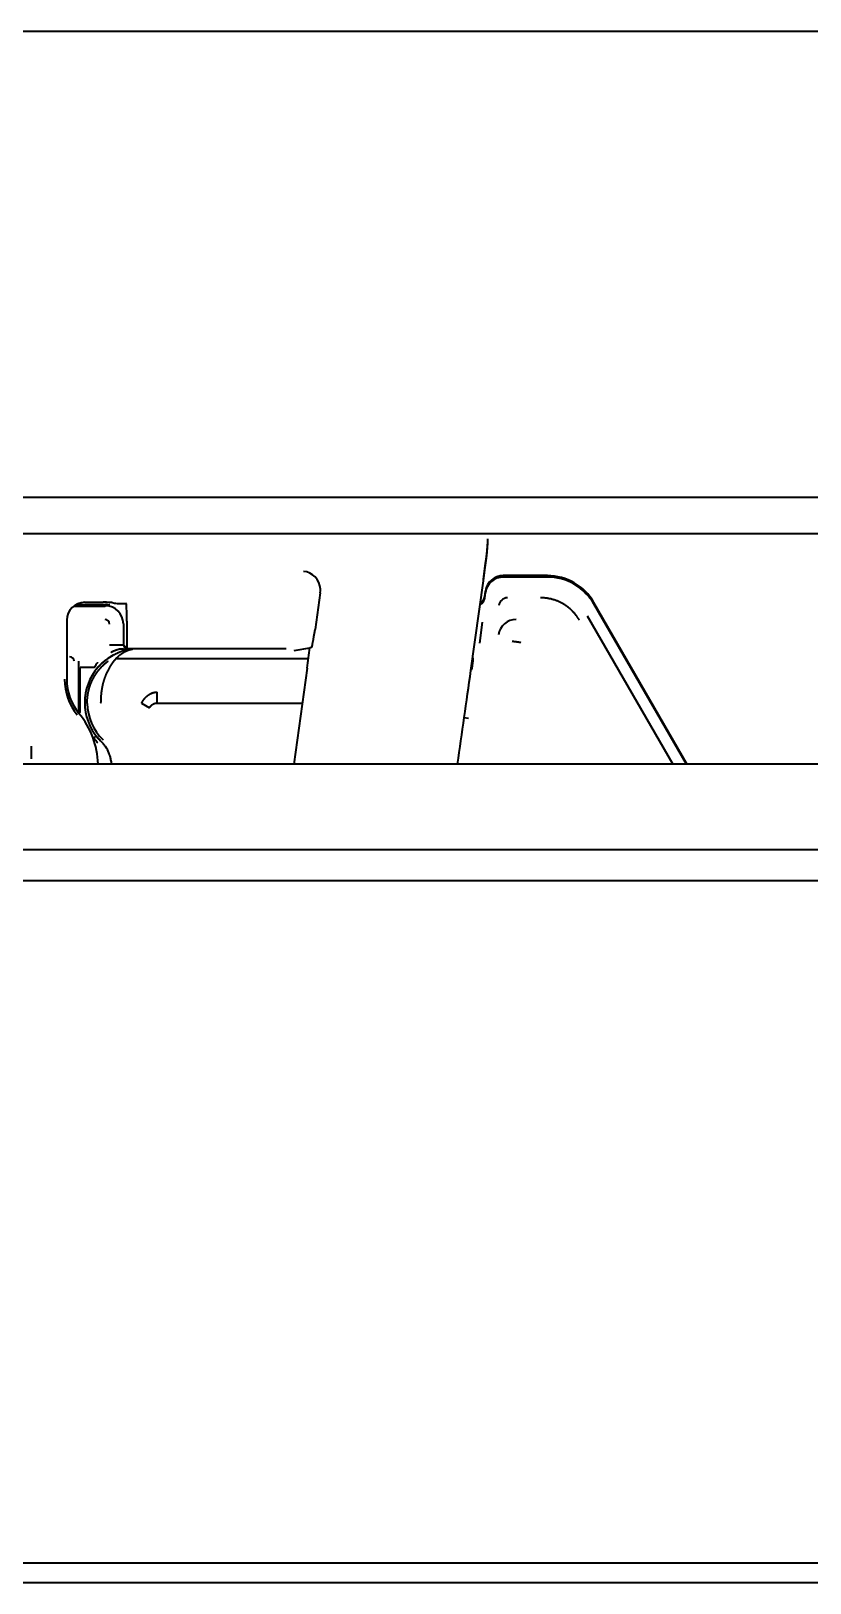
# Model space of a CAD drawing. Header units: inches. Extents: x 786 to 5593, y 691 to 5453.
# Drawn here: x 3640.2 to 3683.6, y 5282.5 to 5369 of the extents above; entities that cross this region are included whole.
import ezdxf

# ---------------------------------------------------------------- set-up
doc = ezdxf.new("R2010")
doc.units = ezdxf.units.IN
doc.layers.add('1', color=7, linetype='Continuous', true_color=0xffffff)
doc.layers.add('4', color=7, linetype='Continuous', true_color=0xffffff)

msp = doc.modelspace()

# ---------------------------------------------------------------- linework, layer by layer
at = {"layer": '1', "color": 7, "linetype": 'Continuous', "lineweight": 35}
for p, q in [((3593.788, 5369.042), (4057.692, 5369.042)), ((4053.46, 5343.042), (3598.02, 5343.042)), ((3595.608, 5341.042), (4055.871, 5341.042)), ((3664.749, 5333.397), (3665.453, 5338.405)), ((3669.009, 5338.69), (3666.554, 5338.69)), ((3669.009, 5338.609), (3666.554, 5338.609)), ((3656.356, 5337.74), (3656.067, 5335.684)), ((3665.52, 5337.52), (3665.564, 5337.829)), ((3665.52, 5337.439), (3665.564, 5337.748)), ((3642.647, 5337.009), (3644.39, 5337.009)), ((3642.777, 5337.09), (3644.39, 5337.09)), ((3643.24, 5337.203), (3644.265, 5337.203)), ((3644.765, 5337.195), (3644.898, 5337.151)), ((3645.398, 5337.142), (3645.547, 5337.142)), ((3676.804, 5328.187), (3671.605, 5337.191)), ((3676.757, 5328.187), (3671.605, 5337.11)), ((3642.24, 5336.203), (3642.24, 5332.914)), ((3645.39, 5336.01), (3645.39, 5334.859)), ((3645.59, 5336.16), (3645.59, 5334.614)), ((3665.385, 5336.102), (3665.221, 5334.935)), ((3644.981, 5334.073), (3655.706, 5334.073)), ((3654.468, 5334.609), (3645.64, 5334.609)), ((3654.898, 5334.526), (3655.78, 5334.668)), ((3655.874, 5334.684), (3655.78, 5334.668)), ((3664.844, 5334.073), (3664.883, 5334.073)), ((3642.898, 5333.917), (3642.898, 5331.039)), ((3655.633, 5333.535), (3654.881, 5328.187)), ((3664.749, 5333.397), (3664.749, 5333.397)), ((3456.24, 5283.676), (4195.24, 5283.676)), ((4189.24, 5282.549), (3461.74, 5282.549))]:
    msp.add_line(p, q, dxfattribs=at)
for centre, radius, start, end in [((3646.24, 5331.609), 3, 118.34666, 138.94064), ((3646.24, 5331.609), 3, 138.94064, 221.05936), ((3645.24, 5332.914), 3.127, 180, 219.26803), ((3645.24, 5332.914), 3, 180, 219.26803), ((3639.24, 5328.009), 4.75, 2.14347, 39.26803), ((3646.24, 5331.609), 3, 221.05936, 225.57336)]:
    msp.add_arc(centre, radius, start, end, dxfattribs=at)
for centre, major_axis, ratio, start_param, end_param in [((3665.373, 5338.486), (-0.317, -2.25), 0.03458, 1.575662, 3.146458), ((3665.373, 5338.405), (-0.317, -2.25), 0.03458, 1.575662, 3.146458), ((3655.424, 5337.929), (0.353, -0.945), 0.923303, 1.238396, 2.756833), ((3666.554, 5337.689), (0.342, -0.94), 0.99931, 2.792529, 4.223191), ((3666.554, 5337.608), (0.342, -0.94), 0.99931, 2.792529, 4.223191), ((3669.007, 5335.688), (1.501, 2.6), 0.999188, 5.759938, 6.806432), ((3669.007, 5335.607), (1.501, 2.6), 0.999188, 5.759938, 6.806432), ((3655.364, 5337.877), (0.757, 0.658), 0.996825, 5.429549, 5.618385), ((3643.24, 5336.203), (0.447, -0.895), 0.99981, 2.678052, 4.248696), ((3644.265, 5337.195), (0.5, 0), 0.017455, 0.05236, 1.570796), ((3644.389, 5336.008), (0.708, 0.708), 0.998783, 5.498396, 7.067974), ((3645.398, 5337.151), (0.5, 0), 0.017455, 3.193953, 4.712389), ((3645.537, 5336.16), (0, -1), 0.052408, 1.570796, 3.124139), ((3665.025, 5337.509), (0.171, -0.47), 0.99931, 0.151377, 1.081598), ((3665.025, 5337.59), (0.171, -0.47), 0.99931, 0.179856, 1.081598), ((3645.64, 5334.94), (0.177, 0.177), 0.998783, 2.356803, 3.725721), ((3656.014, 5335.684), (-0.141, -1), 0.051895, 0.01604, 1.57811), ((3645.64, 5334.859), (0.177, 0.177), 0.998783, 2.356803, 3.926382), ((3655.474, 5333.535), (-0.423, -3), 0.051895, 1.57811, 1.965445), ((3661.249, 5333.397), (-13.966, -99.249), 0.03458, 1.523136, 1.575662)]:
    msp.add_ellipse(centre, major_axis=major_axis, ratio=ratio, start_param=start_param, end_param=end_param, dxfattribs=at)
for points, knots in [([(3645.621, 5334.549), (3645.612, 5334.547), (3645.604, 5334.545), (3645.587, 5334.541), (3645.58, 5334.54), (3645.557, 5334.534), (3645.542, 5334.531), (3645.513, 5334.523), (3645.499, 5334.519), (3645.47, 5334.512), (3645.456, 5334.508), (3645.412, 5334.495), (3645.382, 5334.486), (3645.336, 5334.472), (3645.32, 5334.466), (3645.288, 5334.456), (3645.271, 5334.45), (3645.221, 5334.432), (3645.17, 5334.413), (3645.116, 5334.391), (3645.079, 5334.376), (3645.061, 5334.368), (3645.004, 5334.343), (3644.967, 5334.326), (3644.891, 5334.289), (3644.853, 5334.27), (3644.815, 5334.249)], [0, 0, 0, 0, 0.03125, 0.03125, 0.0625, 0.0625, 0.125, 0.125, 0.1875, 0.1875, 0.25, 0.25, 0.375, 0.375, 0.4375, 0.4375, 0.5, 0.5, 0.625, 0.6875, 0.6875, 0.75, 0.75, 0.875, 0.875, 1, 1, 1, 1]), ([(3645.767, 5334.577), (3645.791, 5334.581), (3645.814, 5334.584), (3645.861, 5334.588), (3645.885, 5334.59), (3645.909, 5334.591)], [0, 0, 0, 0, 0.5, 0.5, 1, 1, 1, 1]), ([(3642.988, 5331.153), (3642.989, 5331.214), (3642.989, 5331.275), (3642.99, 5331.418), (3642.99, 5331.501), (3642.99, 5331.626), (3642.99, 5331.668), (3642.99, 5331.731), (3642.99, 5331.752), (3642.99, 5331.794), (3642.99, 5331.816), (3642.989, 5331.921), (3642.989, 5332.005), (3642.988, 5332.17), (3642.987, 5332.253), (3642.985, 5332.417), (3642.985, 5332.499), (3642.983, 5332.663), (3642.982, 5332.745), (3642.981, 5332.909), (3642.981, 5332.992), (3642.98, 5333.158), (3642.979, 5333.241), (3642.979, 5333.409), (3642.978, 5333.494), (3642.978, 5333.579)], [0, 0, 0, 0, 0.077183, 0.077183, 0.179719, 0.179719, 0.230986, 0.230986, 0.25662, 0.25662, 0.282254, 0.282254, 0.384789, 0.384789, 0.487324, 0.487324, 0.589859, 0.589859, 0.692394, 0.692394, 0.79493, 0.79493, 0.897465, 0.897465, 1, 1, 1, 1]), ([(3640.259, 5329.182), (3640.259, 5329.16), (3640.26, 5329.136), (3640.26, 5329.085), (3640.26, 5329.059), (3640.26, 5328.978), (3640.261, 5328.921), (3640.261, 5328.831), (3640.261, 5328.8), (3640.261, 5328.738), (3640.261, 5328.707), (3640.262, 5328.612), (3640.262, 5328.548), (3640.262, 5328.483)], [0, 0, 0, 0, 0.123384, 0.123384, 0.248615, 0.248615, 0.499076, 0.499076, 0.624307, 0.624307, 0.749538, 0.749538, 1, 1, 1, 1]), ([(3644.734, 5328.188), (3644.728, 5328.27), (3644.717, 5328.352), (3644.688, 5328.497), (3644.671, 5328.561), (3644.647, 5328.641), (3644.642, 5328.656), (3644.631, 5328.688), (3644.626, 5328.704), (3644.609, 5328.751), (3644.597, 5328.782), (3644.533, 5328.935), (3644.47, 5329.051), (3644.377, 5329.187), (3644.358, 5329.214), (3644.318, 5329.268), (3644.297, 5329.294), (3644.233, 5329.371), (3644.188, 5329.42), (3644.14, 5329.466)], [0, 0, 0, 0, 0.172143, 0.172143, 0.310119, 0.310119, 0.344613, 0.344613, 0.379107, 0.379107, 0.448095, 0.448095, 0.724048, 0.724048, 0.793036, 0.793036, 0.862024, 0.862024, 1, 1, 1, 1])]:
    msp.add_open_spline(points, degree=3, knots=knots, dxfattribs=at)
at = {"layer": '4', "color": 7, "linetype": 'Continuous', "lineweight": 35}
for p, q in [((3669.009, 5338.69), (3666.554, 5338.69)), ((3669.009, 5338.609), (3666.554, 5338.609)), ((3665.52, 5337.52), (3665.564, 5337.829)), ((3665.52, 5337.439), (3665.564, 5337.748)), ((3642.623, 5336.991), (3644.372, 5336.991)), ((3642.647, 5337.009), (3644.39, 5337.009)), ((3642.744, 5337.072), (3644.372, 5337.072)), ((3642.777, 5337.09), (3644.39, 5337.09)), ((3676.804, 5328.187), (3671.605, 5337.191)), ((3676.757, 5328.187), (3671.605, 5337.11)), ((3645.39, 5336.01), (3645.39, 5334.859)), ((3665.385, 5336.102), (3665.221, 5334.935)), ((3671.227, 5336.454), (3676, 5328.187)), ((3644.622, 5334.84), (3645.371, 5334.84)), ((3654.468, 5334.609), (3645.64, 5334.609)), ((3643.763, 5333.579), (3642.978, 5333.579)), ((3646.409, 5331.575), (3646.842, 5331.324)), ((3647.276, 5331.573), (3647.276, 5332.197)), ((3655.357, 5331.573), (3647.276, 5331.573)), ((3664.609, 5330.733), (3664.378, 5330.766)), ((3643.702, 5329.638), (3643.76, 5329.638)), ((3791.584, 5328.187), (3468.49, 5328.187)), ((3468.474, 5323.426), (4183.006, 5323.426)), ((3468.474, 5323.426), (4183.006, 5323.426)), ((4184.867, 5321.676), (3466.613, 5321.676)), ((4184.867, 5321.676), (3466.613, 5321.676))]:
    msp.add_line(p, q, dxfattribs=at)
for centre, radius, start, end in [((3667.277, 5335.25), 1, 89.99778, 172.00222), ((3646.24, 5331.609), 2.998, 118.47936, 135.01459), ((3646.24, 5331.609), 2.862, 180.92397, 226.25012)]:
    msp.add_arc(centre, radius, start, end, dxfattribs=at)
for centre, major_axis, ratio, start_param, end_param in [((3666.554, 5337.689), (0.342, -0.94), 0.99931, 2.792529, 4.223191), ((3666.554, 5337.608), (0.342, -0.94), 0.99931, 2.792529, 4.223191), ((3669.007, 5335.688), (1.501, 2.6), 0.999188, 5.759938, 6.806432), ((3669.007, 5335.607), (1.501, 2.6), 0.999188, 5.759938, 6.806432), ((3644.389, 5336.089), (0.708, 0.708), 0.998783, 0.533534, 0.784789), ((3665.025, 5337.509), (0.171, -0.47), 0.99931, 0.151377, 1.081598), ((3665.025, 5337.59), (0.171, -0.47), 0.99931, 0.179856, 1.081598), ((3666.793, 5336.954), (-0.171, 0.47), 0.99931, 5.934122, 7.364783), ((3644.372, 5335.991), (0.177, 0.177), 0.998783, 5.498396, 7.067974), ((3642.398, 5333.917), (-0.177, -0.177), 0.998783, 2.356803, 3.926382), ((3646.24, 5332.811), (0, -1.812), 0.96827, 3.331502, 3.941795)]:
    msp.add_ellipse(centre, major_axis=major_axis, ratio=ratio, start_param=start_param, end_param=end_param, dxfattribs=at)
msp.add_open_spline([(3670.794, 5336.205), (3670.63, 5336.489), (3670.165, 5336.954), (3669.595, 5337.283), (3668.96, 5337.454), (3668.63, 5337.454)], degree=2, dxfattribs=at)
for points, degree, knots in [([(3667.536, 5334.953), (3667.504, 5334.958), (3667.472, 5334.962), (3667.409, 5334.971), (3667.378, 5334.975), (3667.318, 5334.984), (3667.29, 5334.988), (3667.236, 5334.995), (3667.211, 5334.999), (3667.166, 5335.005), (3667.145, 5335.008), (3667.109, 5335.013), (3667.093, 5335.015), (3667.068, 5335.019), (3667.058, 5335.02), (3667.045, 5335.022), (3667.041, 5335.023), (3667.041, 5335.023)], 3, [0, 0, 0, 0, 0.125, 0.125, 0.25, 0.25, 0.375, 0.375, 0.5, 0.5, 0.625, 0.625, 0.75, 0.75, 0.875, 0.875, 1, 1, 1, 1]), ([(3644.981, 5334.073), (3644.981, 5334.073), (3644.981, 5334.073), (3644.98, 5334.072), (3644.979, 5334.07), (3644.978, 5334.069), (3644.976, 5334.067), (3644.975, 5334.066), (3644.973, 5334.064), (3644.971, 5334.061), (3644.969, 5334.059), (3644.966, 5334.056), (3644.964, 5334.053), (3644.961, 5334.05), (3644.958, 5334.047), (3644.955, 5334.043), (3644.952, 5334.04), (3644.948, 5334.036), (3644.944, 5334.031), (3644.94, 5334.027), (3644.936, 5334.022), (3644.932, 5334.017), (3644.928, 5334.012), (3644.923, 5334.006), (3644.918, 5334), (3644.913, 5333.994), (3644.907, 5333.988), (3644.902, 5333.981), (3644.896, 5333.974), (3644.89, 5333.967), (3644.884, 5333.959), (3644.878, 5333.951), (3644.871, 5333.943), (3644.865, 5333.934), (3644.858, 5333.926), (3644.851, 5333.916), (3644.843, 5333.907), (3644.836, 5333.897), (3644.828, 5333.887), (3644.82, 5333.877), (3644.812, 5333.866), (3644.8, 5333.849), (3644.784, 5333.827), (3644.763, 5333.797), (3644.742, 5333.765), (3644.72, 5333.732), (3644.699, 5333.698), (3644.676, 5333.662), (3644.654, 5333.624), (3644.631, 5333.585), (3644.608, 5333.545), (3644.585, 5333.503), (3644.561, 5333.46), (3644.537, 5333.415), (3644.513, 5333.369), (3644.491, 5333.327), (3644.472, 5333.29), (3644.457, 5333.259), (3644.441, 5333.226), (3644.427, 5333.193), (3644.412, 5333.16), (3644.398, 5333.127), (3644.384, 5333.093), (3644.371, 5333.058), (3644.358, 5333.023), (3644.345, 5332.988), (3644.333, 5332.953), (3644.321, 5332.917), (3644.309, 5332.88), (3644.298, 5332.844), (3644.287, 5332.807), (3644.276, 5332.77), (3644.266, 5332.732), (3644.256, 5332.695), (3644.247, 5332.656), (3644.238, 5332.618), (3644.229, 5332.58), (3644.22, 5332.541), (3644.212, 5332.502), (3644.205, 5332.463), (3644.197, 5332.424), (3644.191, 5332.384), (3644.184, 5332.344), (3644.178, 5332.305), (3644.172, 5332.265), (3644.166, 5332.224), (3644.161, 5332.184), (3644.156, 5332.144), (3644.152, 5332.104), (3644.148, 5332.063), (3644.144, 5332.022), (3644.141, 5331.982), (3644.138, 5331.941), (3644.135, 5331.9), (3644.133, 5331.86), (3644.131, 5331.819), (3644.13, 5331.778), (3644.129, 5331.737), (3644.128, 5331.697), (3644.127, 5331.656), (3644.127, 5331.615), (3644.127, 5331.588), (3644.128, 5331.575)], 3, [0, 0, 0, 0, 0.005326, 0.010694, 0.016106, 0.021562, 0.027062, 0.032607, 0.038196, 0.043831, 0.049511, 0.055238, 0.061011, 0.066831, 0.072698, 0.078612, 0.084574, 0.090585, 0.096644, 0.102751, 0.108908, 0.115114, 0.121369, 0.127674, 0.13403, 0.140436, 0.146892, 0.1534, 0.159958, 0.166568, 0.17323, 0.179943, 0.186708, 0.193526, 0.200396, 0.207319, 0.214295, 0.221324, 0.228406, 0.235542, 0.242731, 0.249975, 0.267656, 0.28536, 0.303089, 0.320842, 0.338619, 0.356422, 0.37425, 0.392104, 0.409984, 0.42789, 0.445822, 0.463782, 0.481769, 0.499784, 0.511501, 0.523171, 0.534795, 0.546374, 0.557908, 0.569397, 0.580843, 0.592246, 0.603606, 0.614924, 0.6262, 0.637436, 0.648632, 0.659788, 0.670905, 0.681984, 0.693026, 0.70403, 0.714998, 0.725931, 0.736829, 0.747692, 0.758522, 0.769318, 0.780083, 0.790816, 0.801519, 0.812191, 0.822834, 0.833448, 0.844034, 0.854594, 0.865126, 0.875634, 0.886116, 0.896574, 0.907009, 0.917421, 0.927812, 0.938181, 0.94853, 0.95886, 0.969171, 0.979464, 0.98974, 1, 1, 1, 1]), ([(3644.717, 5334.421), (3644.717, 5334.421), (3644.716, 5334.422), (3644.716, 5334.423), (3644.717, 5334.424), (3644.717, 5334.424), (3644.718, 5334.426), (3644.719, 5334.427), (3644.72, 5334.428), (3644.721, 5334.429), (3644.723, 5334.43), (3644.724, 5334.432), (3644.726, 5334.433), (3644.729, 5334.435), (3644.731, 5334.436), (3644.734, 5334.438), (3644.737, 5334.44), (3644.74, 5334.441), (3644.743, 5334.443), (3644.747, 5334.445), (3644.751, 5334.447), (3644.755, 5334.449), (3644.759, 5334.451), (3644.764, 5334.454), (3644.768, 5334.456), (3644.773, 5334.458), (3644.779, 5334.461), (3644.784, 5334.463), (3644.79, 5334.466), (3644.796, 5334.469), (3644.802, 5334.471), (3644.808, 5334.474), (3644.815, 5334.477), (3644.822, 5334.48), (3644.829, 5334.483), (3644.837, 5334.486), (3644.844, 5334.49), (3644.852, 5334.493), (3644.86, 5334.496), (3644.869, 5334.5), (3644.877, 5334.504), (3644.886, 5334.507), (3644.895, 5334.511), (3644.904, 5334.515), (3644.914, 5334.519), (3644.923, 5334.523), (3644.939, 5334.529), (3644.96, 5334.538), (3644.987, 5334.548), (3645.012, 5334.557), (3645.036, 5334.565), (3645.059, 5334.573), (3645.081, 5334.58), (3645.102, 5334.585), (3645.121, 5334.591), (3645.141, 5334.595), (3645.16, 5334.6), (3645.179, 5334.603), (3645.198, 5334.606), (3645.215, 5334.609), (3645.232, 5334.611), (3645.248, 5334.612), (3645.264, 5334.613), (3645.279, 5334.613), (3645.293, 5334.613), (3645.307, 5334.613), (3645.321, 5334.612), (3645.334, 5334.611), (3645.346, 5334.61), (3645.358, 5334.608), (3645.37, 5334.606), (3645.382, 5334.604), (3645.394, 5334.602), (3645.405, 5334.599), (3645.416, 5334.596), (3645.428, 5334.593), (3645.439, 5334.59), (3645.45, 5334.587), (3645.462, 5334.584), (3645.473, 5334.581), (3645.485, 5334.578), (3645.497, 5334.575), (3645.51, 5334.572), (3645.522, 5334.569), (3645.535, 5334.567), (3645.548, 5334.565), (3645.562, 5334.563), (3645.576, 5334.562), (3645.591, 5334.561), (3645.606, 5334.56), (3645.616, 5334.561), (3645.621, 5334.561)], 3, [0, 0, 0, 0, 0.000699, 0.001429, 0.002244, 0.00318, 0.004265, 0.005514, 0.006939, 0.008548, 0.010346, 0.012338, 0.014526, 0.016914, 0.019504, 0.022299, 0.0253, 0.028509, 0.031927, 0.035558, 0.039401, 0.04346, 0.047735, 0.052228, 0.056942, 0.061877, 0.067035, 0.072419, 0.078029, 0.083869, 0.089938, 0.096241, 0.102777, 0.109549, 0.116559, 0.123809, 0.131301, 0.139035, 0.147015, 0.155242, 0.163717, 0.172443, 0.181421, 0.190652, 0.200139, 0.209882, 0.219884, 0.247611, 0.274591, 0.300786, 0.326162, 0.350688, 0.374338, 0.397091, 0.418927, 0.439834, 0.462609, 0.484893, 0.506678, 0.527957, 0.548723, 0.568975, 0.588711, 0.607934, 0.626647, 0.644856, 0.66257, 0.679801, 0.69656, 0.712866, 0.728734, 0.744185, 0.759243, 0.77393, 0.788275, 0.802305, 0.816051, 0.829547, 0.842826, 0.855924, 0.868879, 0.88173, 0.894518, 0.907286, 0.920076, 0.932934, 0.945909, 0.959049, 0.972406, 0.986037, 1, 1, 1, 1]), ([(3645.727, 5334.576), (3645.735, 5334.577), (3645.742, 5334.578), (3645.762, 5334.581), (3645.775, 5334.582), (3645.807, 5334.585), (3645.827, 5334.587), (3645.867, 5334.589), (3645.888, 5334.59), (3645.909, 5334.591)], 3, [0, 0, 0, 0, 0.128205, 0.128205, 0.333333, 0.333333, 0.661538, 0.661538, 1, 1, 1, 1]), ([(3645.909, 5334.591), (3645.892, 5334.59), (3645.875, 5334.589), (3645.841, 5334.586), (3645.825, 5334.585), (3645.798, 5334.581), (3645.788, 5334.58), (3645.771, 5334.577), (3645.765, 5334.576), (3645.759, 5334.575)], 3, [0, 0, 0, 0, 0.338462, 0.338462, 0.666667, 0.666667, 0.871795, 0.871795, 1, 1, 1, 1]), ([(3664.811, 5333.475), (3664.811, 5333.477), (3664.812, 5333.483), (3664.814, 5333.494), (3664.816, 5333.508), (3664.818, 5333.522), (3664.82, 5333.536), (3664.822, 5333.55), (3664.823, 5333.563), (3664.825, 5333.577), (3664.827, 5333.59), (3664.829, 5333.603), (3664.831, 5333.615), (3664.832, 5333.628), (3664.834, 5333.64), (3664.836, 5333.653), (3664.838, 5333.665), (3664.839, 5333.676), (3664.841, 5333.688), (3664.842, 5333.7), (3664.844, 5333.711), (3664.845, 5333.722), (3664.847, 5333.733), (3664.848, 5333.744), (3664.85, 5333.754), (3664.851, 5333.765), (3664.853, 5333.775), (3664.854, 5333.785), (3664.855, 5333.795), (3664.857, 5333.805), (3664.858, 5333.814), (3664.859, 5333.823), (3664.86, 5333.833), (3664.862, 5333.842), (3664.863, 5333.85), (3664.864, 5333.859), (3664.865, 5333.867), (3664.866, 5333.876), (3664.867, 5333.884), (3664.868, 5333.892), (3664.869, 5333.899), (3664.87, 5333.907), (3664.871, 5333.914), (3664.872, 5333.921), (3664.873, 5333.929), (3664.873, 5333.935), (3664.874, 5333.942), (3664.875, 5333.949), (3664.876, 5333.955), (3664.876, 5333.961), (3664.877, 5333.967), (3664.878, 5333.973), (3664.878, 5333.979), (3664.879, 5333.984), (3664.88, 5333.989), (3664.88, 5333.995), (3664.881, 5334), (3664.881, 5334.004), (3664.881, 5334.009), (3664.882, 5334.013), (3664.882, 5334.018), (3664.883, 5334.022), (3664.883, 5334.026), (3664.883, 5334.03), (3664.884, 5334.033), (3664.884, 5334.037), (3664.884, 5334.04), (3664.884, 5334.043), (3664.884, 5334.047), (3664.885, 5334.049), (3664.885, 5334.052), (3664.885, 5334.055), (3664.885, 5334.057), (3664.885, 5334.059), (3664.885, 5334.061), (3664.885, 5334.063), (3664.885, 5334.065), (3664.885, 5334.067), (3664.884, 5334.068), (3664.884, 5334.07), (3664.884, 5334.071), (3664.884, 5334.072), (3664.884, 5334.073), (3664.883, 5334.073), (3664.883, 5334.073)], 3, [0, 0, 0, 0, 0.004284, 0.017587, 0.030864, 0.044116, 0.057342, 0.070542, 0.083716, 0.096865, 0.109988, 0.123085, 0.136157, 0.149203, 0.162224, 0.175219, 0.188188, 0.201132, 0.214051, 0.226944, 0.239811, 0.252653, 0.26547, 0.278261, 0.291027, 0.303767, 0.316482, 0.329172, 0.341836, 0.354476, 0.367089, 0.379678, 0.392241, 0.404779, 0.417292, 0.42978, 0.442242, 0.45468, 0.467092, 0.479479, 0.491841, 0.504178, 0.51649, 0.528777, 0.541039, 0.553276, 0.565488, 0.577675, 0.589837, 0.601974, 0.614087, 0.626174, 0.638237, 0.650275, 0.662288, 0.674277, 0.68624, 0.698179, 0.710094, 0.721983, 0.733848, 0.745689, 0.757504, 0.769296, 0.781062, 0.792805, 0.804522, 0.816215, 0.827884, 0.839529, 0.851149, 0.862744, 0.874315, 0.885862, 0.897385, 0.908883, 0.920357, 0.931807, 0.943233, 0.954635, 0.966012, 0.977366, 0.988695, 1, 1, 1, 1]), ([(3642.988, 5331.081), (3642.988, 5331.086), (3642.99, 5331.362), (3642.99, 5331.806), (3642.988, 5332.081), (3642.988, 5332.191), (3642.987, 5332.328), (3642.986, 5332.412), (3642.983, 5332.743), (3642.982, 5332.824), (3642.981, 5332.962), (3642.98, 5333.073), (3642.978, 5333.352), (3642.978, 5333.579)], 2, [0, 0, 0, 0.005346, 0.204277, 0.403208, 0.403208, 0.502673, 0.502673, 0.602139, 0.701604, 0.701604, 0.801069, 0.801069, 1, 1, 1]), ([(3643.378, 5331.563), (3643.378, 5331.57), (3643.377, 5331.586), (3643.377, 5331.608), (3643.377, 5331.631), (3643.378, 5331.654), (3643.378, 5331.677), (3643.379, 5331.699), (3643.38, 5331.722), (3643.38, 5331.745), (3643.382, 5331.767), (3643.383, 5331.79), (3643.384, 5331.812), (3643.386, 5331.835), (3643.388, 5331.857), (3643.39, 5331.88), (3643.392, 5331.902), (3643.395, 5331.925), (3643.397, 5331.947), (3643.4, 5331.969), (3643.403, 5331.991), (3643.406, 5332.014), (3643.409, 5332.036), (3643.412, 5332.058), (3643.416, 5332.08), (3643.42, 5332.102), (3643.424, 5332.124), (3643.428, 5332.145), (3643.432, 5332.167), (3643.436, 5332.189), (3643.441, 5332.211), (3643.445, 5332.232), (3643.45, 5332.254), (3643.455, 5332.275), (3643.46, 5332.297), (3643.466, 5332.318), (3643.471, 5332.339), (3643.477, 5332.361), (3643.483, 5332.382), (3643.489, 5332.403), (3643.495, 5332.424), (3643.501, 5332.445), (3643.507, 5332.466), (3643.514, 5332.487), (3643.521, 5332.508), (3643.528, 5332.528), (3643.535, 5332.549), (3643.542, 5332.569), (3643.549, 5332.59), (3643.556, 5332.61), (3643.564, 5332.63), (3643.572, 5332.651), (3643.58, 5332.671), (3643.588, 5332.691), (3643.596, 5332.711), (3643.604, 5332.731), (3643.613, 5332.751), (3643.621, 5332.77), (3643.63, 5332.79), (3643.639, 5332.809), (3643.648, 5332.829), (3643.657, 5332.848), (3643.666, 5332.868), (3643.675, 5332.887), (3643.685, 5332.906), (3643.695, 5332.925), (3643.704, 5332.944), (3643.714, 5332.963), (3643.724, 5332.981), (3643.734, 5333), (3643.745, 5333.018), (3643.755, 5333.037), (3643.766, 5333.055), (3643.776, 5333.073), (3643.787, 5333.092), (3643.798, 5333.11), (3643.813, 5333.134), (3643.833, 5333.165), (3643.857, 5333.202), (3643.881, 5333.238), (3643.905, 5333.273), (3643.929, 5333.306), (3643.952, 5333.338), (3643.976, 5333.37), (3644, 5333.4), (3644.023, 5333.429), (3644.046, 5333.457), (3644.069, 5333.484), (3644.092, 5333.511), (3644.114, 5333.536), (3644.136, 5333.56), (3644.157, 5333.583), (3644.178, 5333.606), (3644.199, 5333.627), (3644.219, 5333.648), (3644.239, 5333.668), (3644.258, 5333.686), (3644.277, 5333.704), (3644.295, 5333.722), (3644.313, 5333.738), (3644.33, 5333.754), (3644.347, 5333.769), (3644.363, 5333.783), (3644.378, 5333.796), (3644.393, 5333.809), (3644.407, 5333.821), (3644.42, 5333.832), (3644.433, 5333.843), (3644.445, 5333.853), (3644.456, 5333.862), (3644.467, 5333.871), (3644.477, 5333.879), (3644.486, 5333.887), (3644.494, 5333.893), (3644.502, 5333.9), (3644.509, 5333.905), (3644.516, 5333.91), (3644.521, 5333.915), (3644.526, 5333.919), (3644.53, 5333.922), (3644.533, 5333.925), (3644.536, 5333.927), (3644.537, 5333.928), (3644.537, 5333.928)], 3, [0, 0, 0, 0, 0.006619, 0.013232, 0.019837, 0.026437, 0.033031, 0.039619, 0.046202, 0.05278, 0.059353, 0.065922, 0.072487, 0.079048, 0.085606, 0.092161, 0.098713, 0.105263, 0.11181, 0.118356, 0.1249, 0.131443, 0.137986, 0.144527, 0.151069, 0.15761, 0.164152, 0.170695, 0.177239, 0.183784, 0.190331, 0.19688, 0.203432, 0.209985, 0.216542, 0.223103, 0.229666, 0.236234, 0.242806, 0.249383, 0.255964, 0.26255, 0.269142, 0.27574, 0.282344, 0.288955, 0.295572, 0.302196, 0.308827, 0.315466, 0.322113, 0.328768, 0.335432, 0.342105, 0.348787, 0.355478, 0.362179, 0.36889, 0.375611, 0.382343, 0.389086, 0.39584, 0.402606, 0.409383, 0.416173, 0.422975, 0.429789, 0.436617, 0.443457, 0.450311, 0.457179, 0.464061, 0.470957, 0.477868, 0.484793, 0.491734, 0.49869, 0.513606, 0.528298, 0.542768, 0.557016, 0.571046, 0.584859, 0.598457, 0.611842, 0.625017, 0.637984, 0.650745, 0.663303, 0.675661, 0.687822, 0.699789, 0.711564, 0.723152, 0.734556, 0.745779, 0.756825, 0.767699, 0.778405, 0.788947, 0.79933, 0.809559, 0.819639, 0.829576, 0.839374, 0.84904, 0.858581, 0.868001, 0.877309, 0.886511, 0.895613, 0.904624, 0.913551, 0.922402, 0.931184, 0.939906, 0.948577, 0.957204, 0.965797, 0.974364, 0.982914, 0.991457, 1, 1, 1, 1]), ([(3643.763, 5333.579), (3643.785, 5333.613), (3643.808, 5333.647), (3643.855, 5333.713), (3643.879, 5333.745), (3643.918, 5333.796), (3643.933, 5333.815), (3643.958, 5333.846), (3643.968, 5333.858), (3643.978, 5333.87)], 3, [0, 0, 0, 0, 0.337331, 0.337331, 0.666097, 0.666097, 0.871576, 0.871576, 1, 1, 1, 1]), ([(3644.119, 5333.728), (3644.108, 5333.717), (3644.097, 5333.706), (3644.069, 5333.677), (3644.052, 5333.659), (3644.008, 5333.611), (3643.981, 5333.581), (3643.929, 5333.519), (3643.903, 5333.488), (3643.877, 5333.456)], 3, [0, 0, 0, 0, 0.128205, 0.128205, 0.333333, 0.333333, 0.661538, 0.661538, 1, 1, 1, 1]), ([(3646.409, 5331.575), (3646.412, 5331.58), (3646.417, 5331.59), (3646.424, 5331.606), (3646.432, 5331.621), (3646.439, 5331.636), (3646.447, 5331.651), (3646.455, 5331.665), (3646.463, 5331.68), (3646.472, 5331.694), (3646.48, 5331.708), (3646.489, 5331.722), (3646.498, 5331.736), (3646.507, 5331.749), (3646.516, 5331.763), (3646.525, 5331.776), (3646.534, 5331.789), (3646.544, 5331.802), (3646.553, 5331.815), (3646.563, 5331.827), (3646.573, 5331.84), (3646.583, 5331.852), (3646.593, 5331.864), (3646.604, 5331.876), (3646.614, 5331.887), (3646.625, 5331.899), (3646.636, 5331.91), (3646.647, 5331.921), (3646.658, 5331.932), (3646.669, 5331.943), (3646.681, 5331.953), (3646.692, 5331.964), (3646.704, 5331.974), (3646.716, 5331.984), (3646.728, 5331.994), (3646.74, 5332.003), (3646.756, 5332.016), (3646.778, 5332.032), (3646.803, 5332.05), (3646.829, 5332.067), (3646.856, 5332.082), (3646.882, 5332.097), (3646.909, 5332.111), (3646.936, 5332.123), (3646.963, 5332.135), (3646.99, 5332.146), (3647.018, 5332.155), (3647.045, 5332.164), (3647.073, 5332.172), (3647.102, 5332.178), (3647.13, 5332.184), (3647.159, 5332.189), (3647.188, 5332.192), (3647.217, 5332.195), (3647.246, 5332.196), (3647.266, 5332.197), (3647.276, 5332.197)], 3, [0, 0, 0, 0, 0.01516, 0.030238, 0.045238, 0.060162, 0.075011, 0.089789, 0.104496, 0.119137, 0.133714, 0.148228, 0.162682, 0.177079, 0.191422, 0.205713, 0.219954, 0.234149, 0.2483, 0.262409, 0.27648, 0.290515, 0.304517, 0.318489, 0.332433, 0.346352, 0.36025, 0.374129, 0.387991, 0.401841, 0.41568, 0.429512, 0.443339, 0.457164, 0.470991, 0.484821, 0.498659, 0.52692, 0.554804, 0.582338, 0.609548, 0.636465, 0.663115, 0.689531, 0.715743, 0.741783, 0.767682, 0.793475, 0.819195, 0.844874, 0.870548, 0.896249, 0.922011, 0.947869, 0.973854, 1, 1, 1, 1]), ([(3647.276, 5331.573), (3647.272, 5331.573), (3647.266, 5331.572), (3647.256, 5331.572), (3647.245, 5331.572), (3647.234, 5331.571), (3647.222, 5331.57), (3647.21, 5331.568), (3647.197, 5331.567), (3647.184, 5331.564), (3647.17, 5331.561), (3647.155, 5331.558), (3647.14, 5331.554), (3647.125, 5331.55), (3647.109, 5331.544), (3647.093, 5331.539), (3647.076, 5331.532), (3647.059, 5331.524), (3647.042, 5331.516), (3647.022, 5331.505), (3647, 5331.491), (3646.976, 5331.475), (3646.954, 5331.458), (3646.935, 5331.44), (3646.917, 5331.423), (3646.9, 5331.406), (3646.886, 5331.388), (3646.873, 5331.372), (3646.861, 5331.355), (3646.851, 5331.339), (3646.845, 5331.329), (3646.842, 5331.324)], 3, [0, 0, 0, 0, 0.017757, 0.036683, 0.056785, 0.078065, 0.100527, 0.124174, 0.149009, 0.175034, 0.202251, 0.230661, 0.260266, 0.291066, 0.323064, 0.35626, 0.390655, 0.42625, 0.463046, 0.501043, 0.558679, 0.61383, 0.666502, 0.716704, 0.764444, 0.809735, 0.852589, 0.893023, 0.931053, 0.966703, 1, 1, 1, 1]), ([(3643.875, 5329.766), (3643.878, 5329.76), (3643.869, 5329.744), (3643.828, 5329.699), (3643.797, 5329.67), (3643.762, 5329.64)], 3, [0, 0, 0, 0, 0.5, 0.5, 1, 1, 1, 1]), ([(3643.875, 5329.766), (3643.884, 5329.754), (3643.894, 5329.741), (3643.92, 5329.709), (3643.936, 5329.69), (3643.978, 5329.64), (3644.005, 5329.61), (3644.061, 5329.549), (3644.09, 5329.519), (3644.119, 5329.489)], 3, [0, 0, 0, 0, 0.128205, 0.128205, 0.333333, 0.333333, 0.661538, 0.661538, 1, 1, 1, 1]), ([(3643.978, 5329.348), (3643.952, 5329.38), (3643.926, 5329.412), (3643.876, 5329.476), (3643.852, 5329.509), (3643.815, 5329.562), (3643.8, 5329.583), (3643.778, 5329.616), (3643.77, 5329.628), (3643.762, 5329.64)], 3, [0, 0, 0, 0, 0.341998, 0.341998, 0.673632, 0.673632, 0.880903, 0.880903, 1, 1, 1, 1])]:
    msp.add_open_spline(points, degree=degree, knots=knots, dxfattribs=at)

doc.saveas('drawing.dxf')
